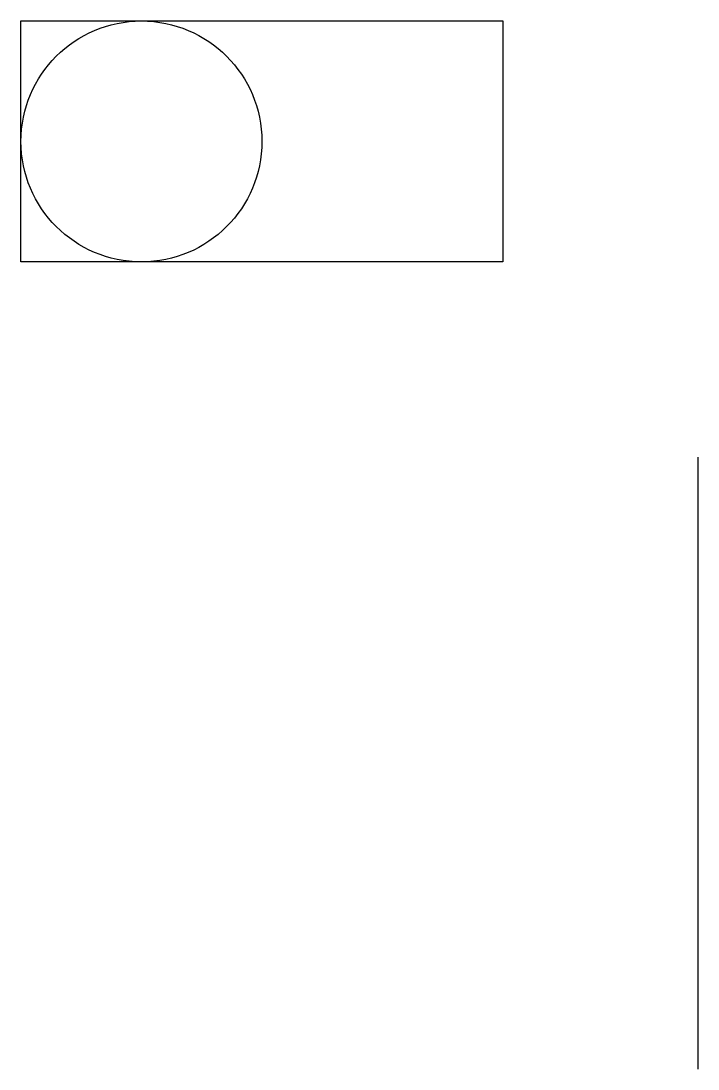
# Model space of a CAD drawing. Extents: x 10 to 38.1, y 86.5 to 130.
import ezdxf

# ---------------------------------------------------------------- set-up
doc = ezdxf.new("R2010")
doc.units = 0
doc.layers.add('VDRAW_REVIEW_GEOMETRY', color=7, linetype='CONTINUOUS')

msp = doc.modelspace()

# ---------------------------------------------------------------- linework, layer by layer
at = {"layer": 'VDRAW_REVIEW_GEOMETRY', "color": 7, "linetype": 'CONTINUOUS'}
msp.add_line((38.1, 86.5), (38.1, 111.9), dxfattribs=at)
msp.add_lwpolyline([(10, 130), (30, 130), (30, 120), (10, 120)], close=True, dxfattribs=at)
msp.add_circle((15, 125), 5, dxfattribs=at)

doc.saveas('drawing.dxf')
